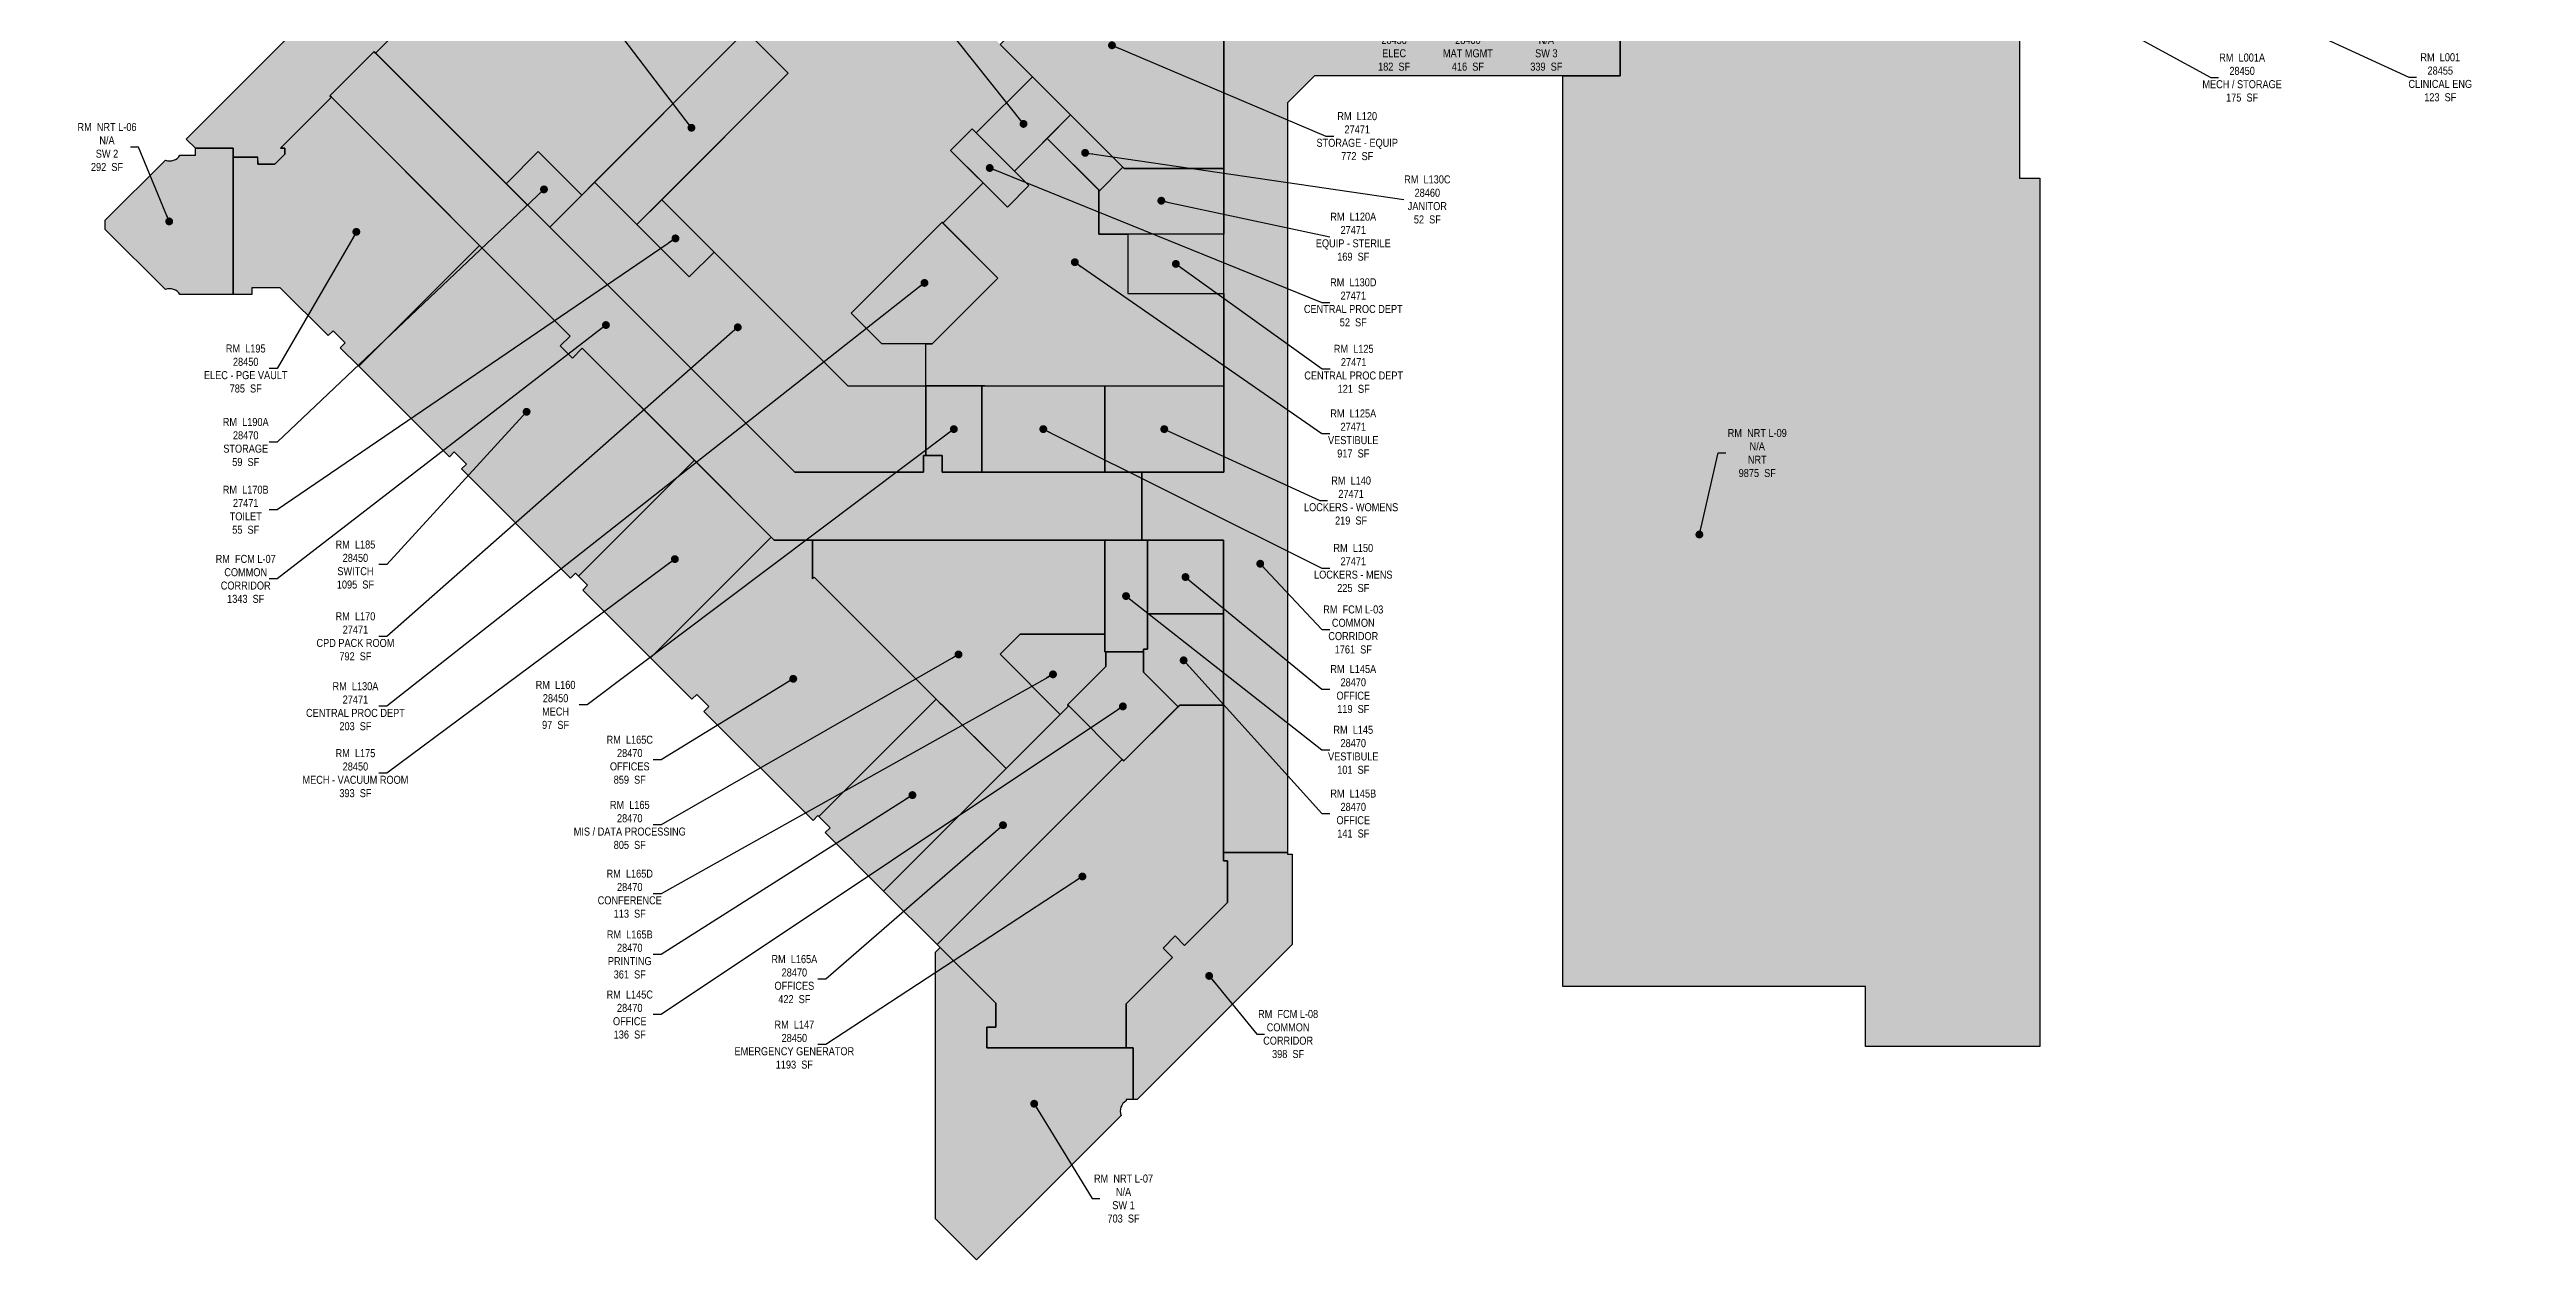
# Model space of a CAD drawing. Header units: inches. Extents: x -66 to 4353, y -132 to 4495.
# Drawn here: x -66 to 4228, y -132 to 1987 of the extents above; entities that cross this region are included whole.
import ezdxf

# ---------------------------------------------------------------- set-up
doc = ezdxf.new("R2010")
doc.units = ezdxf.units.IN
doc.header["$LTSCALE"] = 175
doc.header["$MEASUREMENT"] = 0
for name, color, linetype in [('0-LABEL', 3, 'Continuous'), ('1-NRT', 200, 'Continuous'), ('1-NRT-PTN', 253, 'Continuous'), ('3-FCM', 190, 'Continuous'), ('3-FCM-PTN', 9, 'Continuous'), ('4-OCC', 6, 'Continuous'), ('4-OCC-PTN', 95, 'Continuous')]:
    doc.layers.add(name, color=color, linetype=linetype)
doc.styles.add('ArialN', font='ARIALN.TTF')
doc.dimstyles.new('AB-220', dxfattribs={"dimscale": 220, "dimtxt": 0.070312, "dimasz": 0.0625, "dimexe": 0.0625, "dimexo": 0.125, "dimgap": 0.1875, "dimtad": 0, "dimdec": 4, "dimrnd": 0.0625, "dimzin": 0, "dimdsep": 46, "dimlunit": 4, "dimtxsty": 'ArialN', "dimblk": 'ARCHTICK', "dimcen": 0.0625, "dimclrd": 256, "dimclre": 256, "dimclrt": 256, "dimadec": 0, "dimazin": 0, "dimtfac": 1, "dimtdec": 4, "dimtofl": 0, "dimtmove": 2, "dimatfit": 3, "dimldrblk": 'DOT', "dimfxl": 0, "dimfrac": 2, "dimtolj": 1, "dimtzin": 0, "dimlwd": -1, "dimlwe": -1, "dimarcsym": 0})

# ---------------------------------------------------------------- blocks, each defined once
blk = doc.blocks.new('_ArchTick')
at = {"const_width": 0.15}
blk.add_lwpolyline([(-0.5, -0.5), (0.5, 0.5)], dxfattribs=at)
blk = doc.blocks.new('_Dot')
at = {"lineweight": -2}
blk.add_line((-0.5, 0), (-1, 0), dxfattribs=at)
at = {"const_width": 0.5}
blk.add_lwpolyline([(-0.25, 0, 1), (0.25, 0, 1)], format="xyb", close=True, dxfattribs=at)

msp = doc.modelspace()

# ---------------------------------------------------------------- hatches: boundary and pattern name
at = {"layer": '1-NRT-PTN'}
msp.add_hatch(color=256, dxfattribs=at).paths.add_polyline_path([(2582.6, 1940.1), (2683.3, 1940.1), (2683.3, 2033.2), (3382.2, 2033.2), (3382.2, 1760.9), (3417.7, 1760.9), (3417.7, 240.9), (3112.6, 240.9), (3112.6, 345.9), (2582.6, 345.9)])
h = msp.add_hatch(color=256, dxfattribs=at)
edge = h.paths.add_edge_path()
edge.add_line((244.1, 1557.1), (163.1, 1557.1))
edge.add_arc((145.6, 1547.1), 20.3, 29.8453, 112.4385)
edge.add_line((137.8, 1565.8), (32.5, 1671.1))
edge.add_line((32.5, 1671.1), (32.5, 1687.1))
edge.add_line((32.5, 1687.1), (137.8, 1792.5))
edge.add_arc((145.6, 1811.2), 20.3, 247.5615, 330.1547)
edge.add_line((163.1, 1801.1), (184.1, 1801.1))
edge.add_line((184.1, 1801.1), (190.1, 1801.1))
edge.add_line((190.1, 1801.1), (190.1, 1813.1))
edge.add_line((190.1, 1813.1), (256.1, 1813.1))
edge.add_line((256.1, 1813.1), (256.1, 1557.1))
edge.add_line((256.1, 1557.1), (244.1, 1557.1))
h = msp.add_hatch(color=256, dxfattribs=at)
edge = h.paths.add_edge_path()
edge.add_line((1830.8, 148.4), (1818.8, 148.4))
edge.add_line((1818.8, 148.4), (1818.8, 145.8))
edge.add_arc((1828.8, 128.2), 20.3, 119.8453, 202.4385)
edge.add_line((1810.1, 120.5), (1704.8, 15.1))
edge.add_line((1704.8, 15.1), (1557.2, -132.5))
edge.add_line((1557.2, -132.5), (1485.1, -60.4))
edge.add_line((1485.1, -60.4), (1485.1, 405.9))
edge.add_line((1485.1, 405.9), (1493.4, 414.3))
edge.add_line((1493.4, 414.3), (1590.8, 316.9))
edge.add_line((1590.8, 316.9), (1590.8, 274.9))
edge.add_line((1590.8, 274.9), (1574.8, 274.9))
edge.add_line((1574.8, 274.9), (1574.8, 238.8))
edge.add_line((1574.8, 238.8), (1830.8, 238.8))
edge.add_line((1830.8, 238.8), (1830.8, 148.4))
at = {"layer": '3-FCM-PTN'}
for points in [[(502.7, 1982.5), (425.2, 1905.1), (428.1, 1902.3), (338.9, 1813.1), (346.7, 1813.1), (346.7, 1803), (329.1, 1785.4), (299.4, 1785.4), (299.4, 1797.4), (256.1, 1797.4), (256.1, 1813.1), (190.1, 1813.1), (174.3, 1829), (950.5, 2605.1), (1040.7, 2605.1), (1040.7, 2510.7), (1038.6, 2512.8), (855.2, 2329.4), (870.8, 2313.9), (849.6, 2292.7), (834, 2308.2), (645.2, 2119.4), (660.8, 2103.9), (639.6, 2082.7), (624, 2098.2), (505.5, 1979.7)], [(1989.8, 2039), (2131.4, 2039), (2138.6, 2046.2), (2376.2, 2046.2), (2376.2, 2036.1), (2595.8, 2036.1), (2595.8, 2080.7), (2542, 2080.7), (2542, 2150.2), (2688.8, 2150.2), (2688.8, 2033.2), (2683.3, 2033.2), (2683.3, 1940.1), (2582.6, 1940.1), (2148.5, 1940.1), (2101.1, 1892.7), (2101.1, 1493.8), (2101.1, 1469.1), (2101.1, 1444.4), (2101.1, 1070.2), (2101.1, 1045.5), (2101.1, 1020.8), (2101.1, 638.2), (2101.1, 613.5), (2101.1, 597.8), (2101.1, 580.8), (1989.3, 580.8), (1989.3, 1127.1), (1846.4, 1127.1), (1846.4, 1246.1), (1989.8, 1246.1), (1989.8, 1306.1), (1989.8, 1401.1)], [(1566.3, 1246.1), (1611.2, 1246.1), (1846.4, 1246.1), (1846.4, 1127.1), (1202.9, 1127.1), (1192.5, 1137.9), (867.2, 1463.2), (849.8, 1445.9), (828.6, 1467.1), (845.9, 1484.4), (428.1, 1902.3), (425.2, 1905.1), (502.7, 1982.5), (1239.1, 1246.1), (1464.3, 1246.1), (1464.3, 1275.7), (1497.1, 1275.7), (1497.1, 1246.1)], [(1989.3, 580.8), (2101.1, 580.8), (2101.1, 577.6), (2109.3, 577.6), (2109.3, 419.6), (1838, 148.4), (1830.8, 148.4), (1830.8, 238.8), (1818.8, 238.8), (1818.8, 315.8), (1899.8, 396.8), (1883.4, 413.2), (1904.6, 434.5), (1921, 418), (1996.3, 493.3), (1996.3, 566.2), (1989.3, 566.2)]]:
    msp.add_hatch(color=256, dxfattribs=at).paths.add_polyline_path(points)
at = {"layer": '4-OCC-PTN'}
for color, points in [(54, [(1751.1, 2598.6), (1708.5, 2598.6), (1708.5, 2329), (1485.8, 2106.2), (1278.3, 2313.6), (1068.3, 2103.6), (1227.5, 1944.4), (1006.1, 1723), (1332, 1397.1), (1468.3, 1397.1), (1468.3, 1470.9), (1391.2, 1470.9), (1337.4, 1524.7), (1496.6, 1683.9), (1498.2, 1682.3), (1568.4, 1752.6), (1511.6, 1809.4), (1549.4, 1847.1), (1556.6, 1839.9), (1654.9, 1938.2), (1598.2, 1994.9), (1557.7, 2035.4), (1616.2, 2093.9), (1656.7, 2053.4), (1690.2, 2086.9), (1649.7, 2127.4), (1731.2, 2208.9), (1827.6, 2304.6), (1900.1, 2377.1), (1958.8, 2318.3), (1989.2, 2348.7), (1992.6, 2345.4), (2109, 2461.8), (2130.3, 2461.8), (2130.3, 2628.3), (2031.7, 2628.3), (2002, 2598.6), (1840.1, 2598.6), (1840.1, 2578.8), (1751.1, 2578.8)]), (55, [(864.4, 2307.5), (1153.5, 2018.4), (866.2, 1731.1), (790.1, 1807.2), (734.1, 1751.1), (505.5, 1979.7), (624, 2098.2), (639.6, 2082.7), (660.8, 2103.9), (645.2, 2119.4), (834, 2308.2), (849.6, 2292.7)]), (54, [(1731.2, 2208.9), (1859.2, 2080.9), (1911.3, 2132.9), (1989.8, 2132.9), (1989.8, 1777.7), (1815.3, 1777.9), (1598.2, 1994.9), (1690.2, 2086.9), (1649.7, 2127.4)]), (54, [(888.7, 1753.6), (1153.5, 2018.4), (1227.5, 1944.4), (962.7, 1679.5)]), (54, [(1556.6, 1839.9), (1654.9, 1938.2), (1721.7, 1871.4), (1623.4, 1773.1)]), (55, [(256.1, 1557.1), (256.1, 1797.4), (299.1, 1797.4), (299.4, 1785.4), (329.1, 1785.4), (346.7, 1803), (346.7, 1813.1), (338.9, 1813.1), (428.1, 1902.3), (687.4, 1642.9), (476.1, 1431.6), (443.7, 1464), (452.2, 1472.5), (431, 1493.7), (422.5, 1485.2), (338.5, 1569.1), (289.2, 1569.1), (289.2, 1557.1)]), (54, [(1549.4, 1847.1), (1648.6, 1747.9), (1610.9, 1710.1), (1511.6, 1809.4)]), (201, [(1680.7, 1830.4), (1721.7, 1871.4), (1813.2, 1779.9), (1772.2, 1738.9)]), (62, [(734.1, 1751.1), (790.1, 1807.2), (866.2, 1731.1), (810.2, 1675)]), (54, [(1568.4, 1752.6), (1610.9, 1710.1), (1648.6, 1747.9), (1623.4, 1773.1), (1680.7, 1830.4), (1770.8, 1740.4), (1770.8, 1662.7), (1821.8, 1662.7), (1821.8, 1558.7), (1989.8, 1558.7), (1989.8, 1397), (1571.6, 1397.1), (1566.3, 1397.1), (1468.3, 1397.1), (1468.3, 1470.9), (1479.3, 1470.9), (1594.5, 1586), (1498.2, 1682.3)]), (54, [(1770.8, 1740.4), (1772.2, 1738.9), (1813.2, 1779.9), (1815.3, 1777.9), (1989.8, 1777.7), (1989.8, 1662.7), (1770.8, 1662.7)]), (54, [(810.2, 1675), (866.2, 1731.1), (888.7, 1753.6), (962.7, 1679.5), (1054.3, 1587.9), (1097.7, 1631.3), (1332, 1397.1), (1468.3, 1397.1), (1468.3, 1275.7), (1464.3, 1275.7), (1464.3, 1246.1), (1239.1, 1246.1)]), (54, [(1054.3, 1587.9), (962.7, 1679.5), (1006.1, 1723), (1097.7, 1631.3)]), (54, [(1391.2, 1470.9), (1337.4, 1524.7), (1496.6, 1683.9), (1594.5, 1586), (1479.3, 1470.9)]), (55, [(476.1, 1431.6), (687.4, 1642.9), (845.9, 1484.4), (828.6, 1467.1), (849.8, 1445.9), (867.2, 1463.2), (1063.4, 1267), (860.5, 1064.1), (855.2, 1069.4), (846.7, 1060.9), (655.8, 1251.9), (664.3, 1260.3), (643.1, 1281.6), (634.6, 1273.1)]), (54, [(1821.8, 1558.7), (1989.8, 1558.7), (1989.8, 1662.7), (1821.8, 1662.7)]), (55, [(1468.3, 1275.7), (1468.3, 1397.1), (1566.3, 1397.1), (1566.3, 1246.1), (1497.1, 1246.1), (1497.1, 1275.7)]), (54, [(1781.3, 1397.1), (1781.3, 1246.1), (1566.3, 1246.1), (1566.3, 1397.1)]), (54, [(1989.8, 1397), (1989.8, 1246.1), (1846, 1246.1), (1781.3, 1246.1), (1781.3, 1397.1)]), (55, [(860.5, 1064.1), (1063.4, 1267), (1192.5, 1137.9), (1197.7, 1132.5), (986.5, 921.2), (868, 1039.7), (876.4, 1048.2)]), (62, [(986.5, 921.2), (1197.7, 1132.5), (1202.9, 1127.1), (1269.8, 1127.1), (1269.8, 1059.7), (1272.6, 1062.5), (1486.1, 849), (1280.9, 643.7), (1279.5, 645.2), (1271, 636.7), (1080.1, 827.6), (1088.6, 836.1), (1067.4, 857.3), (1058.9, 848.8)]), (62, [(1781.3, 1127.1), (1781.3, 962.6), (1633.3, 962.6), (1598.2, 927.6), (1703.5, 822.3), (1608.6, 727.4), (1486.1, 849), (1278.7, 1056.4), (1272.6, 1062.5), (1269.8, 1059.7), (1269.8, 1127.1)]), (62, [(1856, 1127.1), (1856, 998.2), (1856, 936.5), (1849.3, 936.5), (1849.3, 931.7), (1783.3, 931.7), (1781.3, 931.7), (1781.3, 1127.1)]), (62, [(1989.3, 998.2), (1856, 998.2), (1856, 1127.1), (1989.3, 1127.1)]), (62, [(1989.3, 838.4), (1912.4, 838.4), (1909.8, 835.8), (1849.3, 896.3), (1849.3, 931.7), (1849.3, 936.5), (1856, 936.5), (1856, 998.2), (1989.3, 998.2)]), (62, [(1781.3, 962.6), (1781.3, 931.7), (1783.3, 931.7), (1783.3, 906.2), (1716.4, 839.3), (1718.4, 837.2), (1703.5, 822.3), (1598.2, 927.6), (1633.3, 962.6)]), (62, [(1909.8, 835.8), (1814.8, 740.8), (1812.1, 743.6), (1718.4, 837.2), (1716.4, 839.3), (1783.3, 906.2), (1783.3, 931.7), (1849.3, 931.7), (1849.3, 896.3)]), (62, [(1280.9, 643.7), (1486.1, 849), (1495.3, 839.8), (1495.8, 840.2), (1608.6, 727.4), (1394.4, 513.2), (1292.2, 615.5), (1300.7, 623.9)]), (62, [(1394.4, 513.2), (1608.6, 727.4), (1718.4, 837.2), (1812.1, 743.6), (1488.1, 419.6)]), (55, [(1488.1, 419.6), (1812.1, 743.6), (1814.8, 740.8), (1912.4, 838.4), (1989.3, 838.4), (1989.3, 566.2), (1996.3, 566.2), (1996.3, 493.3), (1921, 418), (1904.6, 434.5), (1883.4, 413.2), (1899.8, 396.8), (1818.8, 315.8), (1818.8, 238.8), (1574.8, 238.8), (1574.8, 274.9), (1590.8, 274.9), (1590.8, 316.9)])]:
    msp.add_hatch(color=color, dxfattribs=at).paths.add_polyline_path(points)

# ---------------------------------------------------------------- linework, layer by layer
at = {"layer": '1-NRT'}
msp.add_lwpolyline([(2582.6, 1940.1), (2683.3, 1940.1), (2683.3, 2033.2), (3382.2, 2033.2), (3382.2, 1760.9), (3417.7, 1760.9), (3417.7, 240.9), (3112.6, 240.9), (3112.6, 345.9), (2582.6, 345.9)], close=True, dxfattribs=at)
for points in [[(244.1, 1557.1), (163.1, 1557.1, 0.376838), (137.8, 1565.8), (32.5, 1671.1), (32.5, 1687.1), (137.8, 1792.5, 0.376838), (163.1, 1801.1), (184.1, 1801.1), (190.1, 1801.1), (190.1, 1813.1), (256.1, 1813.1), (256.1, 1557.1)], [(1830.8, 148.4), (1818.8, 148.4), (1818.8, 145.8, 0.376838), (1810.1, 120.5), (1704.8, 15.1), (1557.2, -132.5), (1485.1, -60.4), (1485.1, 405.9), (1493.4, 414.3), (1590.8, 316.9), (1590.8, 274.9), (1574.8, 274.9), (1574.8, 238.8), (1830.8, 238.8)]]:
    msp.add_lwpolyline(points, format="xyb", close=True, dxfattribs=at)
at = {"layer": '3-FCM'}
for points in [[(624, 2098.2), (505.5, 1979.7), (502.7, 1982.5), (425.2, 1905.1), (428.1, 1902.3), (338.9, 1813.1), (346.7, 1813.1), (346.7, 1803), (329.1, 1785.4), (299.4, 1785.4), (299.4, 1797.4), (256.1, 1797.4), (256.1, 1813.1), (190.1, 1813.1), (174.3, 1829), (950.5, 2605.1)], [(2683.3, 2033.2), (2683.3, 1940.1), (2582.6, 1940.1), (2582.6, 1940.1), (2148.5, 1940.1), (2101.1, 1892.7), (2101.1, 1493.8), (2101.1, 1469.1), (2101.1, 1444.4), (2101.1, 1070.2), (2101.1, 1045.5), (2101.1, 1020.8), (2101.1, 638.2), (2101.1, 613.5), (2101.1, 597.8), (2101.1, 580.8), (1989.3, 580.8), (1989.3, 1127.1), (1846.4, 1127.1), (1846.4, 1246.1), (1989.8, 1246.1), (1989.8, 1306.1), (1989.8, 1401.1), (1989.8, 2039)]]:
    msp.add_lwpolyline(points, dxfattribs=at)
for points in [[(1566.3, 1246.1), (1611.2, 1246.1), (1846.4, 1246.1), (1846.4, 1127.1), (1202.9, 1127.1), (1192.5, 1137.9), (867.2, 1463.2), (849.8, 1445.9), (828.6, 1467.1), (845.9, 1484.4), (428.1, 1902.3), (425.2, 1905.1), (502.7, 1982.5), (1239.1, 1246.1), (1464.3, 1246.1), (1464.3, 1275.7), (1497.1, 1275.7), (1497.1, 1246.1)], [(1989.3, 580.8), (2101.1, 580.8), (2101.1, 577.6), (2109.3, 577.6), (2109.3, 419.6), (1838, 148.4), (1830.8, 148.4), (1830.8, 238.8), (1818.8, 238.8), (1818.8, 315.8), (1899.8, 396.8), (1883.4, 413.2), (1904.6, 434.5), (1921, 418), (1996.3, 493.3), (1996.3, 566.2), (1989.3, 566.2)]]:
    msp.add_lwpolyline(points, close=True, dxfattribs=at)
at = {"layer": '4-OCC'}
for points in [[(864.4, 2307.5), (1153.5, 2018.4), (866.2, 1731.1), (790.1, 1807.2), (734.1, 1751.1), (505.5, 1979.7), (624, 2098.2), (639.6, 2082.7), (660.8, 2103.9), (645.2, 2119.4), (834, 2308.2), (849.6, 2292.7)], [(1731.2, 2208.9), (1859.2, 2080.9), (1911.3, 2132.9), (1989.8, 2132.9), (1989.8, 1777.7), (1815.3, 1777.9), (1598.2, 1994.9), (1690.2, 2086.9), (1649.7, 2127.4)], [(888.7, 1753.6), (1153.5, 2018.4), (1227.5, 1944.4), (962.7, 1679.5)], [(1556.6, 1839.9), (1654.9, 1938.2), (1721.7, 1871.4), (1623.4, 1773.1)], [(256.1, 1557.1), (256.1, 1797.4), (299.1, 1797.4), (299.4, 1785.4), (329.1, 1785.4), (346.7, 1803), (346.7, 1813.1), (338.9, 1813.1), (428.1, 1902.3), (687.4, 1642.9), (476.1, 1431.6), (443.7, 1464), (452.2, 1472.5), (431, 1493.7), (422.5, 1485.2), (338.5, 1569.1), (289.2, 1569.1), (289.2, 1557.1)], [(1549.4, 1847.1), (1648.6, 1747.9), (1610.9, 1710.1), (1511.6, 1809.4)], [(1680.7, 1830.4), (1721.7, 1871.4), (1813.2, 1779.9), (1772.2, 1738.9)], [(734.1, 1751.1), (790.1, 1807.2), (866.2, 1731.1), (810.2, 1675)], [(1568.4, 1752.6), (1610.9, 1710.1), (1648.6, 1747.9), (1623.4, 1773.1), (1680.7, 1830.4), (1770.8, 1740.4), (1770.8, 1662.7), (1821.8, 1662.7), (1821.8, 1558.7), (1989.8, 1558.7), (1989.8, 1397), (1571.6, 1397.1), (1566.3, 1397.1), (1468.3, 1397.1), (1468.3, 1470.9), (1479.3, 1470.9), (1594.5, 1586), (1498.2, 1682.3)], [(1770.8, 1740.4), (1772.2, 1738.9), (1813.2, 1779.9), (1815.3, 1777.9), (1989.8, 1777.7), (1989.8, 1662.7), (1770.8, 1662.7)], [(810.2, 1675), (866.2, 1731.1), (888.7, 1753.6), (962.7, 1679.5), (1054.3, 1587.9), (1097.7, 1631.3), (1332, 1397.1), (1468.3, 1397.1), (1468.3, 1275.7), (1464.3, 1275.7), (1464.3, 1246.1), (1239.1, 1246.1)], [(1054.3, 1587.9), (962.7, 1679.5), (1006.1, 1723), (1097.7, 1631.3)], [(1391.2, 1470.9), (1337.4, 1524.7), (1496.6, 1683.9), (1594.5, 1586), (1479.3, 1470.9)], [(476.1, 1431.6), (687.4, 1642.9), (845.9, 1484.4), (828.6, 1467.1), (849.8, 1445.9), (867.2, 1463.2), (1063.4, 1267), (860.5, 1064.1), (855.2, 1069.4), (846.7, 1060.9), (655.8, 1251.9), (664.3, 1260.3), (643.1, 1281.6), (634.6, 1273.1)], [(1821.8, 1558.7), (1989.8, 1558.7), (1989.8, 1662.7), (1821.8, 1662.7)], [(1468.3, 1275.7), (1468.3, 1397.1), (1566.3, 1397.1), (1566.3, 1246.1), (1497.1, 1246.1), (1497.1, 1275.7)], [(1781.3, 1397.1), (1781.3, 1246.1), (1566.3, 1246.1), (1566.3, 1397.1)], [(1989.8, 1397), (1989.8, 1246.1), (1846, 1246.1), (1846, 1246.1), (1781.3, 1246.1), (1781.3, 1397.1)], [(860.5, 1064.1), (1063.4, 1267), (1192.5, 1137.9), (1197.7, 1132.5), (986.5, 921.2), (868, 1039.7), (876.4, 1048.2)], [(986.5, 921.2), (1197.7, 1132.5), (1202.9, 1127.1), (1269.8, 1127.1), (1269.8, 1059.7), (1272.6, 1062.5), (1486.1, 849), (1280.9, 643.7), (1279.5, 645.2), (1271, 636.7), (1080.1, 827.6), (1088.6, 836.1), (1067.4, 857.3), (1058.9, 848.8)], [(1781.3, 1127.1), (1781.3, 962.6), (1633.3, 962.6), (1598.2, 927.6), (1703.5, 822.3), (1608.6, 727.4), (1486.1, 849), (1278.7, 1056.4), (1272.6, 1062.5), (1269.8, 1059.7), (1269.8, 1127.1)], [(1856, 1127.1), (1856, 998.2), (1856, 936.5), (1849.3, 936.5), (1849.3, 931.7), (1783.3, 931.7), (1781.3, 931.7), (1781.3, 1127.1)], [(1989.3, 998.2), (1856, 998.2), (1856, 1127.1), (1989.3, 1127.1)], [(1989.3, 838.4), (1912.4, 838.4), (1909.8, 835.8), (1849.3, 896.3), (1849.3, 931.7), (1849.3, 936.5), (1856, 936.5), (1856, 998.2), (1989.3, 998.2)], [(1781.3, 962.6), (1781.3, 931.7), (1783.3, 931.7), (1783.3, 906.2), (1716.4, 839.3), (1718.4, 837.2), (1703.5, 822.3), (1598.2, 927.6), (1633.3, 962.6)], [(1909.8, 835.8), (1814.8, 740.8), (1812.1, 743.6), (1718.4, 837.2), (1716.4, 839.3), (1783.3, 906.2), (1783.3, 931.7), (1849.3, 931.7), (1849.3, 896.3)], [(1280.9, 643.7), (1486.1, 849), (1495.3, 839.8), (1495.8, 840.2), (1608.6, 727.4), (1394.4, 513.2), (1292.2, 615.5), (1300.7, 623.9)], [(1394.4, 513.2), (1608.6, 727.4), (1718.4, 837.2), (1812.1, 743.6), (1488.1, 419.6)], [(1488.1, 419.6), (1812.1, 743.6), (1814.8, 740.8), (1912.4, 838.4), (1989.3, 838.4), (1989.3, 566.2), (1996.3, 566.2), (1996.3, 493.3), (1921, 418), (1904.6, 434.5), (1883.4, 413.2), (1899.8, 396.8), (1818.8, 315.8), (1818.8, 238.8), (1574.8, 238.8), (1574.8, 274.9), (1590.8, 274.9), (1590.8, 316.9)]]:
    msp.add_lwpolyline(points, close=True, dxfattribs=at)
msp.add_lwpolyline([(1068.3, 2103.6), (1227.5, 1944.4), (1006.1, 1723), (1332, 1397.1), (1468.3, 1397.1), (1468.3, 1470.9), (1391.2, 1470.9), (1337.4, 1524.7), (1496.6, 1683.9), (1498.2, 1682.3), (1568.4, 1752.6), (1511.6, 1809.4), (1549.4, 1847.1), (1556.6, 1839.9), (1654.9, 1938.2), (1598.2, 1994.9)], dxfattribs=at)

# ---------------------------------------------------------------- texts
at = {"layer": '0-LABEL', "char_height": 14, "attachment_point": 5, "style": 'ArialN'}
for s, insert in [('RM  L110\\P28450\\PELEC\\P182  SF', (2287.7, 1990.9)), ('RM  L013\\P28400\\PMAT MGMT\\P416  SF', (2416.8, 1990.9)), ('RM  NRT L-03\\PN/A\\PSW 3\\P339  SF', (2554, 1990.9)), ('RM  L001A\\P28450\\PMECH / STORAGE\\P175  SF', (3771.5, 1936.8)), ('RM  L001\\P28455\\PCLINICAL ENG\\P123  SF', (4118.2, 1937.3)), ('RM  NRT L-06\\PN/A\\PSW 2\\P292  SF', (35.5, 1815.2)), ('RM  L120\\P27471\\PSTORAGE - EQUIP\\P772  SF', (2223.1, 1834.3)), ('RM  L130C\\P28460\\PJANITOR\\P52  SF', (2345.8, 1723.5)), ('RM  L120A\\P27471\\PEQUIP - STERILE\\P169  SF', (2216.2, 1658.3)), ('RM  L130D\\P27471\\PCENTRAL PROC DEPT\\P52  SF', (2216.2, 1543.4)), ('RM  L195\\P28450\\PELEC - PGE VAULT\\P785  SF', (278.2, 1427.6)), ('RM  L125\\P27471\\PCENTRAL PROC DEPT\\P121  SF', (2216.9, 1427)), ('RM  L190A\\P28470\\PSTORAGE\\P59  SF', (278.2, 1299)), ('RM  L125A\\P27471\\PVESTIBULE\\P917  SF', (2216.2, 1313.9)), ('RM  NRT L-09\\PN/A\\PNRT\\P9875  SF', (2923.1, 1279.7)), ('RM  L170B\\P27471\\PTOILET\\P55  SF', (278.2, 1180.5)), ('RM  L140\\P27471\\PLOCKERS - WOMENS\\P219  SF', (2212.4, 1196.5)), ('RM  L185\\P28450\\PSWITCH\\P1095  SF', (470.2, 1084.5)), ('RM  L150\\P27471\\PLOCKERS - MENS\\P225  SF', (2216.2, 1078.5)), ('RM  FCM L-07\\PCOMMON\\PCORRIDOR\\P1343  SF', (278.2, 1059.4)), ('RM  L170\\P27471\\PCPD PACK ROOM\\P792  SF', (470.2, 958.9)), ('RM  FCM L-03\\PCOMMON\\PCORRIDOR\\P1761  SF', (2216.2, 970.9)), ('RM  L145A\\P28470\\POFFICE\\P119  SF', (2216.2, 866.7)), ('RM  L130A\\P27471\\PCENTRAL PROC DEPT\\P203  SF', (470.2, 836.5)), ('RM  L160\\P28450\\PMECH\\P97  SF', (820.4, 838.9)), ('RM  L165C\\P28470\\POFFICES\\P859  SF', (950.2, 742.9)), ('RM  L145\\P28470\\PVESTIBULE\\P101  SF', (2216.2, 760.3)), ('RM  L175\\P28450\\PMECH - VACUUM ROOM\\P393  SF', (470.2, 719.4)), ('RM  L145B\\P28470\\POFFICE\\P141  SF', (2216.2, 648.7)), ('RM  L165\\P28470\\PMIS / DATA PROCESSING\\P805  SF', (950.2, 628.8)), ('RM  L165D\\P28470\\PCONFERENCE\\P113  SF', (950.2, 508.5)), ('RM  L165B\\P28470\\PPRINTING\\P361  SF', (950.2, 402.1)), ('RM  L165A\\P28470\\POFFICES\\P422  SF', (1238.2, 358.9)), ('RM  L145C\\P28470\\POFFICE\\P136  SF', (950.2, 296.9)), ('RM  FCM L-08\\PCOMMON\\PCORRIDOR\\P398  SF', (2102.2, 262.9)), ('RM  L147\\P28450\\PEMERGENCY GENERATOR\\P1193  SF', (1238.2, 244.3)), ('RM  NRT L-07\\PN/A\\PSW 1\\P703  SF', (1814.2, -25.1))]:
    msp.add_mtext(s, dxfattribs=dict(at, insert=insert))

# ---------------------------------------------------------------- leaders
at = {"layer": '0-LABEL', "annotation_type": 0, "has_hookline": 1}
for points, hookline_direction, text_width in [([(1639.2, 1855.7), (836.8, 2866.4), (823, 2866.4)], 1, 171.8), ([(1058.1, 1849), (429.2, 2675.6), (415.4, 2675.6)], 1, 79), ([(3368.2, 2258.1), (4063.2, 1937.3), (4076.9, 1937.3)], 0, 109.7), ([(3368.2, 2127.4), (3716.5, 1936.8), (3730.2, 1936.8)], 0, 137), ([(1794, 1993.3), (2168.1, 1834.3), (2181.9, 1834.3)], 0, 141.2), ([(144.3, 1685.1), (90.5, 1815.2), (76.8, 1815.2)], 1, 101.4), ([(1747, 1805.1), (2304.6, 1723.5)], 0, 79.2), ([(1580.1, 1778.6), (2161.2, 1543.4), (2174.9, 1543.4)], 0, 171.8), ([(800.1, 1741.1), (333.2, 1299), (319.4, 1299)], 1, 79), ([(1880.3, 1721.3), (2174.9, 1658.3)], 0, 128.9), ([(471.8, 1666.9), (333.2, 1427.6), (319.4, 1427.6)], 1, 144.6), ([(1030.2, 1655.4), (333.2, 1180.5), (319.4, 1180.5)], 1, 78.2), ([(1729, 1613.7), (2161.2, 1313.9), (2174.9, 1313.9)], 0, 87.3), ([(1905.8, 1610.7), (2161.9, 1427), (2175.6, 1427)], 0, 171.8), ([(1465.9, 1577.4), (525.2, 836.5), (511.4, 836.5)], 1, 171.8), ([(908.5, 1503.7), (333.2, 1059.4), (319.4, 1059.4)], 1, 103.1), ([(1139.2, 1499.8), (525.2, 958.9), (511.4, 958.9)], 1, 134.4), ([(769.7, 1351.9), (525.2, 1084.5), (511.4, 1084.5)], 1, 67.6), ([(1517.3, 1321.6), (875.4, 838.9), (861.7, 838.9)], 1, 67.5), ([(1673.8, 1321.6), (2161.2, 1078.5), (2174.9, 1078.5)], 0, 135.2), ([(1885.5, 1321.6), (2157.4, 1196.5), (2171.2, 1196.5)], 0, 162.9), ([(2821.8, 1137.1), (2854.4, 1280.2), (2868.2, 1280.2)], 0, 101.4), ([(1029.1, 1094.1), (525.2, 719.4), (511.4, 719.4)], 1, 182.9), ([(2053.4, 1086), (2161.2, 970.9), (2174.9, 970.9)], 0, 103.1), ([(1818.6, 1029.4), (2161.2, 760.3), (2174.9, 760.3)], 0, 87.3), ([(1922.6, 1062.7), (2161.2, 866.7), (2174.9, 866.7)], 0, 79), ([(1525.5, 927.2), (1005.2, 628.8), (991.4, 628.8)], 1, 193.9), ([(1919.3, 917), (2161.2, 648.7), (2174.9, 648.7)], 0, 78.2), ([(1690.8, 892.4), (1005.2, 508.5), (991.4, 508.5)], 1, 110.6), ([(1236.3, 884.6), (1005.2, 742.9), (991.4, 742.9)], 1, 79.2), ([(1813.1, 836.3), (1005.2, 296.9), (991.4, 296.9)], 1, 79.2), ([(1444.8, 681.1), (1005.2, 402.1), (991.4, 402.1)], 1, 78.2), ([(1603.3, 628.4), (1293.2, 358.9), (1279.4, 358.9)], 1, 79), ([(1742.2, 538.6), (1293.2, 244.3), (1279.4, 244.3)], 1, 207.9), ([(1964, 364.6), (2047.2, 262.9), (2060.9, 262.9)], 0, 103.2), ([(1657.9, 140.9), (1759.2, -25.1), (1772.9, -25.1)], 0, 101.4)]:
    msp.add_leader(points, dimstyle='AB-220', dxfattribs=dict(at, hookline_direction=hookline_direction, text_width=text_width))

doc.saveas('drawing.dxf')
